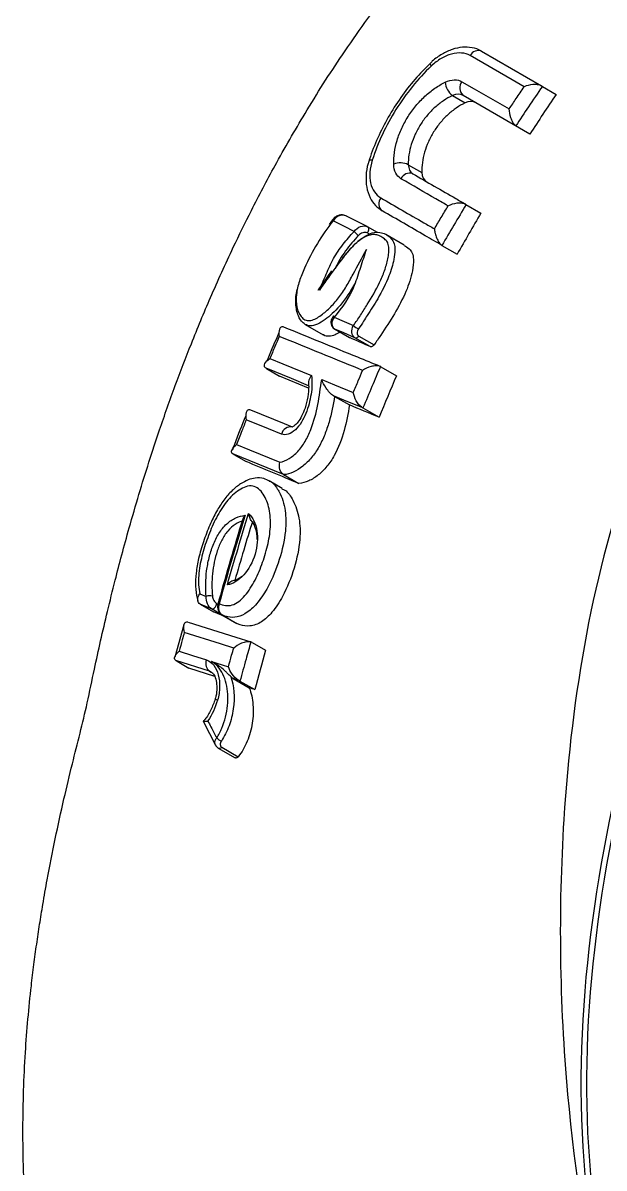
# Paper-space layout '_Frontal' of a CAD drawing. Header units: millimetres. Extents: x -61 to 65, y -61 to 57.
# Drawn here: x -61.03 to -40.19, y -5.09 to 35.96 of the extents above; entities that cross this region are included whole.
import ezdxf

# ---------------------------------------------------------------- set-up
doc = ezdxf.new("R2010")
doc.units = ezdxf.units.MM

psp = doc.layouts.new('_Frontal')

# ---------------------------------------------------------------- linework, layer by layer
at = {"color": 7, "linetype": 'Continuous', "lineweight": 25}
for p, q in [((-44.584, 34.939), (-42.434, 33.698)), ((-42.408, 33.683), (-41.912, 33.396)), ((-45.633, 33.351), (-45.178, 33.089)), ((-42.853, 31.975), (-45.251, 33.36)), ((-43.358, 32.269), (-43.34, 32.257)), ((-47.213, 30.874), (-46.727, 30.593)), ((-45.147, 29.452), (-44.608, 29.141)), ((-49.928, 28.898), (-50.055, 28.727)), ((-49.932, 28.901), (-49.931, 28.903)), ((-48.689, 28.658), (-49.458, 29.043)), ((-48.678, 28.652), (-48.675, 28.65)), ((-48.313, 28.441), (-48.675, 28.65)), ((-47.361, 27.992), (-48.014, 28.369)), ((-46.006, 27.983), (-45.462, 27.669)), ((-49.964, 27.073), (-50.052, 26.947)), ((-50.907, 25.151), (-50.262, 24.779)), ((-49.858, 24.989), (-49.327, 24.683)), ((-49.851, 24.985), (-49.858, 24.989)), ((-49.851, 24.985), (-49.32, 24.679)), ((-49.32, 24.679), (-49.327, 24.684)), ((-48.579, 24.356), (-49.13, 24.674)), ((-48.991, 24.733), (-48.443, 24.417)), ((-52.295, 23.566), (-51.832, 23.299)), ((-48.196, 23.633), (-47.639, 23.312)), ((-50.79, 22.869), (-51.832, 23.299)), ((-49.858, 22.572), (-49.327, 22.265)), ((-48.838, 22.158), (-48.261, 21.824)), ((-53.471, 20.491), (-53.026, 20.234)), ((-51.682, 19.767), (-51.136, 19.452)), ((-51.736, 19.276), (-52.198, 19.543)), ((-53.419, 15.968), (-53.174, 16.124)), ((-54.687, 15.495), (-54.459, 15.401)), ((-54.679, 15.125), (-54.195, 14.846)), ((-53.927, 14.76), (-54.27, 14.959)), ((-53.766, 14.668), (-54.195, 14.846)), ((-55.257, 14.385), (-55.58, 13.226)), ((-53.894, 14.74), (-53.365, 14.434)), ((-53.89, 14.737), (-53.894, 14.74)), ((-53.89, 14.737), (-53.365, 14.434)), ((-52.81, 13.75), (-52.329, 13.473)), ((-54.342, 12.727), (-55.546, 13.106)), ((-55.502, 13.079), (-55.082, 12.836)), ((-54.153, 12.532), (-55.082, 12.836)), ((-54.287, 12.691), (-54.342, 12.728)), ((-54.342, 12.727), (-54.278, 12.691)), ((-53.492, 12.461), (-52.913, 12.127)), ((-53.248, 12.369), (-52.716, 12.062)), ((-54.561, 10.908), (-54.122, 10.071)), ((-54.026, 9.968), (-53.425, 9.621)), ((-53.902, 10), (-53.308, 9.657))]:
    psp.add_line(p, q, dxfattribs=at)
at = {"color": 8, "linetype": 'Continuous', "lineweight": 25}
for p, q in [((-48.607, 28.38), (-48.693, 28.429)), ((-54.089, 15.149), (-54.037, 15.119))]:
    psp.add_line(p, q, dxfattribs=at)
at = {"color": 8, "linetype": 'Continuous', "lineweight": 25, "flags": 128}
for points in [[(-46.389, 34.41), (-46.411, 34.45), (-46.424, 34.481), (-46.427, 34.504), (-46.423, 34.516)], [(-48.505, 31.04), (-48.553, 31.04), (-48.59, 31.034), (-48.614, 31.022), (-48.624, 31.01)], [(-48.675, 28.65), (-48.659, 28.637), (-48.644, 28.615), (-48.637, 28.588), (-48.635, 28.557), (-48.641, 28.523), (-48.653, 28.489), (-48.67, 28.458), (-48.693, 28.429)], [(-50.787, 22.955), (-51.404, 23.207), (-52.315, 23.578)]]:
    psp.add_lwpolyline(points, dxfattribs=at)
at = {"color": 7, "linetype": 'Continuous', "lineweight": 25, "flags": 128}
for points in [[(-43.059, 33.669), (-43.493, 33.919), (-44.994, 34.784)], [(-45.289, 33.85), (-44.855, 33.6), (-43.594, 32.873)], [(-49.155, 28.484), (-49.506, 28.66), (-49.912, 28.863)], [(-49.875, 25.413), (-49.884, 25.43), (-49.89, 25.444), (-49.891, 25.456), (-49.888, 25.462)], [(-49.875, 25.413), (-49.518, 25.259), (-49.177, 25.112)], [(-49.13, 24.674), (-49.527, 24.845), (-49.851, 24.985)], [(-52.176, 23.928), (-51.713, 23.739), (-50.682, 23.319)], [(-50.318, 23.171), (-49.855, 22.983), (-49.185, 22.71)], [(-48.865, 22.173), (-49.376, 22.381), (-49.892, 22.591), (-49.894, 22.592)], [(-51.36, 21.469), (-51.649, 21.586), (-52.854, 22.077)], [(-51.764, 21.219), (-52.227, 21.408), (-53.025, 21.733)], [(-53.367, 20.843), (-52.904, 20.655), (-51.821, 20.213)], [(-51.684, 19.768), (-52.591, 20.138), (-53.5, 20.508)], [(-54.27, 14.959), (-54.364, 14.997), (-54.679, 15.125)], [(-54.27, 14.959), (-54.242, 14.953), (-54.21, 14.959), (-54.178, 14.976), (-54.147, 15.001), (-54.122, 15.034), (-54.102, 15.072), (-54.091, 15.111), (-54.089, 15.149)], [(-52.851, 13.768), (-53.38, 13.934), (-55.099, 14.474)], [(-53.474, 13.554), (-53.951, 13.703), (-55.243, 14.109)], [(-55.43, 13.438), (-54.953, 13.288), (-54.453, 13.131)], [(-54.269, 13.073), (-53.882, 12.952), (-53.661, 12.882)], [(-53.31, 12.404), (-53.395, 12.43), (-53.492, 12.461)]]:
    psp.add_lwpolyline(points, dxfattribs=at)
at = {"color": 7, "linetype": 'Continuous', "lineweight": 25}
for centre, radius, start, end in [((-44.703, 34.635), 0.327, 68.662, 152.7985), ((-45.219, 33.88), 0.671, 184.2762, 231.9213), ((-45.026, 33.624), 0.347, 139.2682, 229.6349), ((-47.492, 30.32), 0.62, 63.2866, 113.3302), ((-47.17, 30.237), 0.336, 69.2821, 156.1175), ((-47.932, 29.481), 0.339, 142.6295, 230.4499), ((-48.747, 28.77), 0.498, 215.0179, 239.5875), ((-48.684, 25.631), 0.716, 226.5326, 243.4936), ((-49.101, 24.797), 0.127, 256.4439, 329.7066), ((-54.324, 15.093), 0.336, 74.7391, 113.5809), ((-53.811, 10.563), 0.358, 220.469, 253.2956)]:
    psp.add_arc(centre, radius, start, end, dxfattribs=at)
at = {"color": 8, "linetype": 'Continuous', "lineweight": 25}
for centre, radius, start, end in [((-49.881, 28.904), 0.0507, 182.5369, 233.0079), ((-51.436, 21.14), 0.337, 76.9834, 166.4698), ((-53.911, 15.469), 0.334, 248.7459, 255.3045), ((-53.986, 10.068), 0.108, 248.1446, 320.8672)]:
    psp.add_arc(centre, radius, start, end, dxfattribs=at)
at = {"color": 7, "linetype": 'Continuous', "lineweight": 25}
for points, knots in [([(-47.938, 37.111), (-48.494, 36.35), (-49.54, 34.92), (-50.872, 32.813), (-51.948, 30.947), (-52.795, 29.341), (-53.567, 27.766), (-54.288, 26.175), (-54.976, 24.52), (-55.583, 22.937), (-56.22, 21.139), (-56.764, 19.435), (-57.199, 17.938), (-57.48, 16.912), (-57.74, 15.915), (-57.994, 14.887), (-58.241, 13.824), (-58.487, 12.726), (-58.712, 11.618), (-58.976, 10.503), (-59.273, 9.351), (-59.573, 8.093), (-59.878, 6.707), (-60.126, 5.445), (-60.306, 4.422), (-60.431, 3.652), (-60.538, 2.935), (-60.638, 2.201), (-60.794, 0.91), (-60.97, -1.048), (-61.06, -3.772), (-60.959, -6.822), (-60.64, -9.765), (-60.151, -12.529), (-59.549, -15.057), (-58.75, -17.686), (-57.776, -20.279), (-56.703, -22.671), (-55.641, -24.722), (-54.663, -26.415), (-53.814, -27.766), (-53.09, -28.85), (-52.338, -29.923), (-51.391, -31.204), (-50.18, -32.734), (-48.789, -34.367), (-47.333, -35.961), (-45.856, -37.476), (-44.399, -38.884), (-43.007, -40.158), (-41.646, -41.346), (-40.268, -42.497), (-38.789, -43.677), (-37.278, -44.828), (-35.827, -45.883), (-34.416, -46.87), (-32.302, -48.291), (-29.468, -50.061), (-26.093, -51.966), (-22.756, -53.675), (-19.456, -55.203), (-16.196, -56.548), (-13.448, -57.561), (-11.046, -58.359), (-8.724, -59.053), (-6.083, -59.738), (-3.119, -60.37), (0.095, -60.881), (3.337, -61.205), (6.37, -61.339), (9.035, -61.308), (11.32, -61.159), (13.15, -60.947), (14.666, -60.708), (16.074, -60.434), (17.641, -60.06), (19.385, -59.55), (21.252, -58.881), (23.15, -58.055), (24.93, -57.124), (26.502, -56.171), (27.902, -55.22), (29.246, -54.212), (30.618, -53.078), (32.07, -51.754), (33.514, -50.29), (34.857, -48.771), (35.991, -47.362), (36.957, -46.067), (37.844, -44.798), (38.921, -43.161), (40.231, -41.006), (41.771, -38.247), (43.308, -35.3), (44.862, -32.213), (46.384, -29.079), (47.901, -25.839), (49.368, -22.58), (51.322, -18.06), (52.867, -14.235), (54.036, -11.162), (54.396, -10.201), (54.713, -9.345), (55.029, -8.481), (55.463, -7.276), (55.956, -5.879), (56.49, -4.331), (56.96, -2.938), (57.449, -1.466), (57.925, 0.141), (58.506, 1.719), (59.102, 3.333), (59.648, 4.871), (60.203, 6.462), (60.737, 8.034), (61.268, 9.648), (61.852, 11.481), (62.49, 13.581), (63.183, 16.001), (63.838, 18.595), (64.363, 21.25), (64.662, 23.705), (64.741, 25.852), (64.653, 27.679), (64.438, 29.237), (64.133, 30.618), (63.735, 31.928), (63.177, 33.321), (62.369, 34.725), (61.373, 36.002), (60.322, 37.05), (59.33, 37.874), (58.197, 38.689), (56.763, 39.566), (54.992, 40.471), (53.111, 41.295), (51.19, 42.045), (49.348, 42.71), (47.553, 43.328), (45.816, 43.899), (44.124, 44.431), (42.628, 44.885), (41.503, 45.217), (40.562, 45.49), (39.617, 45.76), (38.554, 46.059), (37.516, 46.346), (36.573, 46.605), (35.678, 46.846), (34.866, 47.042), (34.063, 47.278), (33.181, 47.565), (32.027, 47.915), (30.599, 48.348), (28.761, 48.898), (26.838, 49.468), (25.091, 49.979), (23.734, 50.373), (22.524, 50.724), (21.29, 51.08), (19.921, 51.474), (18.304, 51.938), (16.323, 52.501), (13.97, 53.156), (11.242, 53.885), (8.399, 54.595), (5.496, 55.251), (2.697, 55.807), (-0.031, 56.255), (-2.509, 56.57), (-4.63, 56.76), (-6.415, 56.86), (-7.891, 56.899), (-9.252, 56.898), (-10.666, 56.859), (-12.291, 56.762), (-14.118, 56.581), (-15.977, 56.314), (-17.691, 55.991), (-19.225, 55.644), (-20.699, 55.261), (-22.172, 54.83), (-23.621, 54.358), (-25.102, 53.83), (-26.702, 53.207), (-28.397, 52.481), (-30.008, 51.726), (-31.372, 51.034), (-32.517, 50.416), (-33.569, 49.818), (-34.707, 49.136), (-36.102, 48.245), (-37.787, 47.083), (-39.714, 45.618), (-41.75, 43.894), (-43.83, 41.908), (-45.939, 39.65), (-47.256, 37.976), (-47.938, 37.111)], [0, 0, 0, 0, 0.00736, 0.01385, 0.019467, 0.024199, 0.028034, 0.03318, 0.037851, 0.042046, 0.046438, 0.052761, 0.056024, 0.058629, 0.061079, 0.064074, 0.066905, 0.069612, 0.072869, 0.075838, 0.07878, 0.08216, 0.08597, 0.08987, 0.092214, 0.094091, 0.095967, 0.097875, 0.09988, 0.106137, 0.113227, 0.121169, 0.129976, 0.136338, 0.143099, 0.150271, 0.157801, 0.164734, 0.170752, 0.175846, 0.180006, 0.183221, 0.186039, 0.190244, 0.195668, 0.20129, 0.207012, 0.212542, 0.217825, 0.222845, 0.227294, 0.231947, 0.236875, 0.242079, 0.246794, 0.250899, 0.255534, 0.266702, 0.277004, 0.285819, 0.296, 0.305419, 0.313378, 0.318886, 0.325204, 0.332316, 0.340209, 0.348881, 0.35774, 0.365657, 0.372598, 0.378561, 0.383552, 0.386987, 0.390559, 0.39476, 0.399573, 0.404755, 0.410252, 0.415735, 0.420447, 0.424608, 0.428957, 0.433578, 0.438511, 0.444309, 0.449645, 0.45435, 0.45844, 0.462272, 0.466451, 0.473755, 0.48198, 0.491144, 0.499733, 0.50899, 0.51838, 0.527693, 0.536921, 0.556873, 0.559925, 0.56262, 0.56489, 0.567063, 0.569812, 0.574901, 0.578639, 0.582611, 0.586392, 0.590793, 0.595786, 0.59966, 0.604297, 0.608523, 0.61284, 0.617266, 0.621807, 0.627875, 0.634431, 0.641477, 0.648787, 0.655572, 0.660784, 0.665565, 0.669848, 0.673058, 0.676611, 0.680542, 0.684758, 0.689227, 0.69316, 0.696336, 0.699298, 0.704062, 0.709459, 0.714827, 0.720109, 0.725575, 0.730139, 0.734944, 0.739867, 0.744004, 0.747163, 0.749035, 0.751666, 0.754843, 0.757666, 0.760085, 0.762471, 0.764949, 0.766719, 0.769141, 0.772274, 0.776138, 0.780809, 0.787272, 0.791813, 0.795033, 0.798317, 0.801663, 0.805073, 0.809452, 0.814805, 0.821174, 0.828542, 0.836876, 0.844075, 0.851805, 0.859176, 0.865673, 0.871328, 0.875822, 0.879641, 0.882871, 0.886457, 0.890695, 0.895594, 0.900805, 0.905364, 0.909229, 0.913089, 0.917273, 0.92122, 0.925004, 0.929567, 0.93464, 0.939414, 0.943472, 0.946594, 0.949584, 0.952929, 0.95696, 0.962521, 0.968921, 0.975875, 0.983359, 0.991392, 1, 1, 1, 1]), ([(47.212, 23.715), (47.367, 23.25), (47.546, 22.55), (47.686, 21.613), (48.044, 17.383), (41.895, 3.016), (35.41, -12.526), (29.541, -28.437), (26.567, -37.119), (16.372, -46.067), (6.306, -45.471), (-3.362, -43.337), (-18.364, -37.971), (-36.949, -25.621), (-41.72, -4.956), (-41.905, 8.727), (-39.644, 21.816), (-30.835, 35.173), (-15.043, 42.274), (0.206, 39.636), (15.934, 32.973), (32.283, 30.712), (44.021, 28.386), (46.342, 25.453), (46.797, 24.745), (47.067, 24.147), (47.212, 23.715)], [0, 0, 0, 0, 0.005429, 0.008144, 0.010858, 0.054291, 0.170322, 0.187445, 0.23293, 0.266985, 0.323937, 0.335231, 0.375961, 0.505535, 0.564962, 0.599176, 0.646305, 0.7055, 0.77449, 0.815628, 0.87354, 0.949548, 0.98991, 0.992432, 0.994955, 1, 1, 1, 1]), ([(-44.593, 34.941), (-44.599, 34.945), (-44.693, 35.019), (-44.929, 35.076), (-45.274, 35.099), (-45.642, 35.02), (-46.008, 34.846), (-46.272, 34.667), (-46.397, 34.535), (-46.419, 34.512)], [0, 0, 0, 0, 0.012102, 0.194452, 0.375422, 0.564018, 0.758354, 0.957351, 1, 1, 1, 1]), ([(-44.994, 34.784), (-45.177, 34.89), (-45.413, 34.909), (-45.786, 34.809), (-45.912, 34.755), (-46.159, 34.608), (-46.277, 34.517), (-46.389, 34.41)], [0, 0, 0, 0, 0.5, 0.5, 0.75, 0.75, 1, 1, 1, 1]), ([(-46.421, 34.516), (-46.609, 34.326), (-46.99, 33.941), (-47.496, 33.286), (-47.946, 32.582), (-48.314, 31.841), (-48.537, 31.311), (-48.615, 31.031), (-48.621, 31.008)], [0, 0, 0, 0, 0.192219, 0.389758, 0.58777, 0.784605, 0.98261, 1, 1, 1, 1]), ([(-46.389, 34.41), (-46.872, 33.947), (-47.295, 33.426), (-48.021, 32.271), (-48.303, 31.668), (-48.505, 31.04)], [0, 0, 0, 0, 0.5, 0.5, 1, 1, 1, 1]), ([(-47.737, 30.889), (-47.744, 31.163), (-47.701, 31.456), (-47.57, 31.892), (-47.514, 32.039), (-47.383, 32.325), (-47.308, 32.464), (-47.139, 32.733), (-47.044, 32.865), (-46.842, 33.108), (-46.734, 33.222), (-46.505, 33.432), (-46.385, 33.528), (-46.141, 33.696), (-46.016, 33.769), (-45.888, 33.83)], [0, 0, 0, 0, 0.25, 0.25, 0.375, 0.375, 0.5, 0.5, 0.625, 0.625, 0.75, 0.75, 0.875, 0.875, 1, 1, 1, 1]), ([(-45.888, 33.83), (-45.778, 33.882), (-45.668, 33.911), (-45.463, 33.918), (-45.369, 33.896), (-45.289, 33.85)], [0, 0, 0, 0, 0.5, 0.5, 1, 1, 1, 1]), ([(-43.594, 32.873), (-43.512, 32.997), (-43.43, 33.12), (-43.347, 33.243), (-43.251, 33.385), (-43.155, 33.527), (-43.059, 33.669)], [0, 0, 0, 0, 0.0004459593, 0.0004459593, 0.0004459593, 0.0009607484, 0.0009607484, 0.0009607484, 0.0009607484]), ([(-42.408, 33.683), (-42.575, 33.439), (-42.741, 33.195), (-42.906, 32.949), (-43.058, 32.723), (-43.209, 32.496), (-43.358, 32.269)], [0, 0, 0, 0, 0.00088878, 0.00088878, 0.00088878, 0.001707212, 0.001707212, 0.001707212, 0.001707212]), ([(-42.434, 33.698), (-42.474, 33.721), (-42.526, 33.736), (-42.635, 33.75), (-42.693, 33.751), (-42.861, 33.736), (-42.968, 33.708), (-43.059, 33.669)], [0, 0, 0, 0, 0.25, 0.25, 0.5, 0.5, 1, 1, 1, 1]), ([(-45.633, 33.351), (-45.742, 33.3), (-45.848, 33.24), (-46.057, 33.099), (-46.16, 33.019), (-46.355, 32.842), (-46.447, 32.746), (-46.62, 32.541), (-46.701, 32.431), (-46.846, 32.203), (-46.911, 32.086), (-47.023, 31.845), (-47.07, 31.721), (-47.182, 31.353), (-47.218, 31.105), (-47.213, 30.874)], [0, 0, 0, 0, 0.125, 0.125, 0.25, 0.25, 0.375, 0.375, 0.5, 0.5, 0.625, 0.625, 0.75, 0.75, 1, 1, 1, 1]), ([(-45.178, 33.089), (-45.287, 33.038), (-45.393, 32.976), (-45.599, 32.835), (-45.701, 32.754), (-45.895, 32.576), (-45.985, 32.48), (-46.156, 32.273), (-46.236, 32.162), (-46.378, 31.933), (-46.441, 31.815), (-46.55, 31.572), (-46.596, 31.446), (-46.703, 31.076), (-46.736, 30.826), (-46.727, 30.593)], [0, 0, 0, 0, 0.125, 0.125, 0.25, 0.25, 0.375, 0.375, 0.5, 0.5, 0.625, 0.625, 0.75, 0.75, 1, 1, 1, 1]), ([(-43.358, 32.269), (-43.395, 32.295), (-43.43, 32.339), (-43.491, 32.439), (-43.515, 32.495), (-43.574, 32.663), (-43.592, 32.775), (-43.594, 32.873)], [0, 0, 0, 0, 0.25, 0.25, 0.5, 0.5, 1, 1, 1, 1]), ([(-48.617, 31.007), (-48.629, 30.976), (-48.697, 30.804), (-48.737, 30.479), (-48.723, 30.061), (-48.604, 29.699), (-48.412, 29.404), (-48.233, 29.283), (-48.145, 29.224)], [0, 0, 0, 0, 0.044919, 0.246698, 0.448986, 0.653187, 0.829182, 1, 1, 1, 1]), ([(-48.505, 31.04), (-48.599, 30.751), (-48.619, 30.462), (-48.537, 30.1), (-48.492, 29.993), (-48.368, 29.811), (-48.292, 29.739), (-48.201, 29.687)], [0, 0, 0, 0, 0.5, 0.5, 0.75, 0.75, 1, 1, 1, 1]), ([(-47.477, 30.373), (-47.557, 30.419), (-47.621, 30.489), (-47.71, 30.666), (-47.734, 30.772), (-47.737, 30.889)], [0, 0, 0, 0, 0.5, 0.5, 1, 1, 1, 1]), ([(-45.788, 29.399), (-45.933, 29.482), (-46.077, 29.565), (-46.221, 29.648), (-46.64, 29.89), (-47.058, 30.131), (-47.477, 30.373)], [0, 0, 0, 0, 0.00075, 0.00075, 0.00075, 0.002928262, 0.002928262, 0.002928262, 0.002928262]), ([(-47.051, 30.551), (-46.538, 30.255), (-46.024, 29.958), (-45.51, 29.662), (-45.389, 29.592), (-45.268, 29.522), (-45.147, 29.452)], [0, 0, 0, 0, 0.002672109, 0.002672109, 0.002672109, 0.0033034, 0.0033034, 0.0033034, 0.0033034]), ([(-48.201, 29.687), (-47.688, 29.39), (-47.174, 29.094), (-46.661, 28.797), (-46.532, 28.723), (-46.404, 28.649), (-46.276, 28.575)], [0, 0, 0, 0, 0.002671984, 0.002671984, 0.002671984, 0.003339843, 0.003339843, 0.003339843, 0.003339843]), ([(-46.006, 27.983), (-46.206, 28.099), (-46.407, 28.215), (-46.607, 28.33), (-47.121, 28.627), (-47.634, 28.923), (-48.148, 29.22)], [0, 0, 0, 0, 0.001042897, 0.001042897, 0.001042897, 0.003715006, 0.003715006, 0.003715006, 0.003715006]), ([(-46.276, 28.575), (-46.196, 28.711), (-46.116, 28.847), (-46.036, 28.983), (-45.954, 29.122), (-45.871, 29.26), (-45.788, 29.399)], [0, 0, 0, 0, 0.0004729517, 0.0004729517, 0.0004729517, 0.0009567223, 0.0009567223, 0.0009567223, 0.0009567223]), ([(-45.14, 29.447), (-45.287, 29.203), (-45.434, 28.958), (-45.579, 28.713), (-45.722, 28.47), (-45.865, 28.227), (-46.006, 27.983)], [0, 0, 0, 0, 0.000856119, 0.000856119, 0.000856119, 0.001701371, 0.001701371, 0.001701371, 0.001701371]), ([(-45.147, 29.452), (-45.186, 29.474), (-45.24, 29.488), (-45.354, 29.5), (-45.414, 29.498), (-45.59, 29.476), (-45.698, 29.442), (-45.788, 29.399)], [0, 0, 0, 0, 0.25, 0.25, 0.5, 0.5, 1, 1, 1, 1]), ([(-49.912, 28.863), (-50.117, 28.604), (-50.304, 28.331), (-50.645, 27.763), (-50.801, 27.468), (-51.007, 27.009), (-51.069, 26.855), (-51.169, 26.541), (-51.206, 26.379), (-51.238, 26.067), (-51.235, 25.913), (-51.179, 25.642), (-51.126, 25.52), (-51.013, 25.384), (-50.968, 25.346), (-50.868, 25.294), (-50.812, 25.281), (-50.692, 25.292), (-50.628, 25.314), (-50.505, 25.372), (-50.443, 25.409), (-50.261, 25.532), (-50.145, 25.629), (-49.921, 25.849), (-49.814, 25.972), (-49.616, 26.23), (-49.523, 26.367), (-49.349, 26.654), (-49.271, 26.802), (-49.035, 27.248), (-48.876, 27.544), (-48.715, 27.839)], [0, 0, 0, 0, 0.125, 0.125, 0.25, 0.25, 0.3125, 0.3125, 0.375, 0.375, 0.4375, 0.4375, 0.5, 0.5, 0.53125, 0.53125, 0.5625, 0.5625, 0.59375, 0.59375, 0.625, 0.625, 0.6875, 0.6875, 0.75, 0.75, 0.8125, 0.8125, 0.875, 0.875, 1, 1, 1, 1]), ([(-49.506, 29.059), (-49.511, 29.062), (-49.549, 29.079), (-49.636, 29.077), (-49.755, 29.046), (-49.863, 28.984), (-49.909, 28.922), (-49.926, 28.899)], [0, 0, 0, 0, 0.041155, 0.271436, 0.531444, 0.820221, 1, 1, 1, 1]), ([(-49.447, 29.038), (-49.512, 29.075), (-49.601, 29.077), (-49.773, 29.012), (-49.856, 28.946), (-49.912, 28.863)], [0, 0, 0, 0, 0.5, 0.5, 1, 1, 1, 1]), ([(-50.402, 26.379), (-50.321, 26.569), (-50.239, 26.759), (-50.115, 27.044), (-50.074, 27.138), (-49.991, 27.328), (-49.945, 27.42), (-49.793, 27.69), (-49.675, 27.861), (-49.424, 28.183), (-49.291, 28.335), (-49.155, 28.484)], [0, 0, 0, 0, 0.25, 0.25, 0.375, 0.375, 0.5, 0.5, 0.75, 0.75, 1, 1, 1, 1]), ([(-49.177, 25.112), (-49.093, 25.234), (-49.008, 25.359), (-48.843, 25.609), (-48.762, 25.734), (-48.526, 26.117), (-48.376, 26.378), (-48.18, 26.788), (-48.119, 26.93), (-48.016, 27.217), (-47.975, 27.361), (-47.932, 27.577), (-47.92, 27.649), (-47.907, 27.789), (-47.906, 27.859), (-47.92, 27.988), (-47.935, 28.049), (-47.991, 28.144), (-48.029, 28.181), (-48.15, 28.278), (-48.237, 28.332), (-48.39, 28.371), (-48.444, 28.376), (-48.556, 28.364), (-48.615, 28.349), (-48.791, 28.283), (-48.908, 28.209), (-49.127, 28.031), (-49.232, 27.926), (-49.527, 27.596), (-49.703, 27.352), (-50.054, 26.866), (-50.229, 26.623), (-50.402, 26.379)], [0, 0, 0, 0, 0.0625, 0.0625, 0.125, 0.125, 0.25, 0.25, 0.3125, 0.3125, 0.375, 0.375, 0.40625, 0.40625, 0.4375, 0.4375, 0.46875, 0.46875, 0.5, 0.5, 0.5625, 0.5625, 0.59375, 0.59375, 0.625, 0.625, 0.6875, 0.6875, 0.75, 0.75, 0.875, 0.875, 1, 1, 1, 1]), ([(-48.999, 28.34), (-49.161, 28.163), (-49.319, 27.981), (-49.608, 27.588), (-49.738, 27.375), (-49.837, 27.149)], [0, 0, 0, 0, 0.5, 0.5, 1, 1, 1, 1]), ([(-49.655, 27.393), (-49.6, 27.469), (-49.428, 27.703), (-49.123, 28.049), (-48.759, 28.336), (-48.431, 28.466), (-48.109, 28.449), (-47.86, 28.298), (-47.709, 28.06), (-47.686, 27.794), (-47.735, 27.403), (-47.921, 26.799), (-48.267, 26.12), (-48.56, 25.668), (-48.688, 25.47)], [0, 0, 0, 0, 0.048107, 0.148337, 0.238287, 0.299343, 0.362155, 0.464988, 0.512891, 0.558265, 0.620574, 0.726221, 0.880203, 1, 1, 1, 1]), ([(-49.155, 28.484), (-49.095, 28.564), (-49.01, 28.629), (-48.834, 28.692), (-48.744, 28.689), (-48.678, 28.652)], [0, 0, 0, 0, 0.5, 0.5, 1, 1, 1, 1]), ([(-48.693, 28.429), (-48.733, 28.452), (-48.791, 28.454), (-48.904, 28.42), (-48.959, 28.385), (-48.999, 28.34)], [0, 0, 0, 0, 0.5, 0.5, 1, 1, 1, 1]), ([(-46.276, 28.575), (-46.274, 28.554), (-46.271, 28.516), (-46.262, 28.463), (-46.245, 28.376), (-46.214, 28.276), (-46.164, 28.167), (-46.117, 28.09), (-46.064, 28.024), (-46.025, 27.997), (-46.006, 27.983)], [0, 0, 0, 0, 0.102703, 0.186212, 0.250529, 0.499413, 0.632452, 0.749888, 0.879112, 1, 1, 1, 1]), ([(-47.367, 27.983), (-47.303, 27.948), (-47.185, 27.884), (-47.061, 27.714), (-47.014, 27.438), (-47.066, 26.968), (-47.291, 26.289), (-47.703, 25.519), (-48.111, 24.896), (-48.362, 24.533), (-48.443, 24.417)], [0, 0, 0, 0, 0.073072, 0.135263, 0.19769, 0.300866, 0.481624, 0.690426, 0.900297, 1, 1, 1, 1]), ([(-48.715, 27.839), (-48.788, 27.625), (-48.859, 27.41), (-48.966, 27.087), (-49.001, 26.979), (-49.072, 26.764), (-49.106, 26.655), (-49.323, 26.124), (-49.589, 25.751), (-49.875, 25.413)], [0, 0, 0, 0, 0.25, 0.25, 0.375, 0.375, 0.5, 0.5, 1, 1, 1, 1]), ([(-50.052, 26.947), (-50.178, 26.768), (-50.315, 26.573), (-50.45, 26.379), (-50.461, 26.364)], [0, 0, 0, 0, 0.922819, 1, 1, 1, 1]), ([(-50.402, 26.379), (-50.322, 26.52), (-50.211, 26.714), (-50.08, 26.894), (-50.045, 26.943)], [0, 0, 0, 0, 0.731117, 1, 1, 1, 1]), ([(-49.115, 26.647), (-49.158, 26.568), (-49.357, 26.21), (-49.752, 25.682), (-50.239, 25.272), (-50.593, 25.097), (-50.826, 25.095), (-51.018, 25.216), (-51.191, 25.469), (-51.259, 25.888), (-51.251, 26.239), (-51.19, 26.411), (-51.189, 26.415)], [0, 0, 0, 0, 0.060965, 0.276213, 0.443522, 0.526834, 0.595196, 0.660077, 0.751976, 0.87616, 0.997141, 1, 1, 1, 1]), ([(-49.887, 25.462), (-49.916, 25.421), (-49.971, 25.345), (-49.994, 25.222), (-49.975, 25.114), (-49.918, 25.027), (-49.85, 24.98), (-49.804, 24.965), (-49.792, 24.961)], [0, 0, 0, 0, 0.235091, 0.433603, 0.605226, 0.768325, 0.934608, 1, 1, 1, 1]), ([(-51.671, 25.05), (-51.712, 25.068), (-51.747, 25.067), (-51.803, 25.039), (-51.822, 25.012), (-51.86, 24.913), (-51.86, 24.821), (-51.841, 24.723)], [0, 0, 0, 0, 0.25, 0.25, 0.5, 0.5, 1, 1, 1, 1]), ([(-48.222, 23.646), (-48.489, 23.754), (-49.639, 24.223), (-50.79, 24.692), (-51.674, 25.052)], [0, 0, 0, 0, 0.232053, 1, 1, 1, 1]), ([(-49.875, 25.413), (-49.928, 25.334), (-49.957, 25.245), (-49.95, 25.089), (-49.914, 25.022), (-49.851, 24.985)], [0, 0, 0, 0, 0.5, 0.5, 1, 1, 1, 1]), ([(-49.13, 24.674), (-49.192, 24.71), (-49.232, 24.776), (-49.248, 24.938), (-49.225, 25.03), (-49.177, 25.112)], [0, 0, 0, 0, 0.5, 0.5, 1, 1, 1, 1]), ([(-51.853, 24.844), (-51.989, 24.539), (-52.141, 24.2), (-52.278, 23.855), (-52.292, 23.822)], [0, 0, 0, 0, 0.902533, 1, 1, 1, 1]), ([(-51.841, 24.723), (-51.893, 24.601), (-51.945, 24.478), (-51.997, 24.355), (-52.057, 24.213), (-52.116, 24.07), (-52.176, 23.928)], [0, 0, 0, 0, 0.0003995513, 0.0003995513, 0.0003995513, 0.0008630711, 0.0008630711, 0.0008630711, 0.0008630711]), ([(-48.85, 23.505), (-49.727, 23.862), (-50.603, 24.219), (-51.48, 24.576), (-51.601, 24.625), (-51.721, 24.674), (-51.841, 24.723)], [0, 0, 0, 0, 0.004265101, 0.004265101, 0.004265101, 0.004849306, 0.004849306, 0.004849306, 0.004849306]), ([(-49.663, 24.877), (-49.721, 24.839), (-49.851, 24.756), (-50.056, 24.713), (-50.204, 24.729), (-50.258, 24.779), (-50.261, 24.781)], [0, 0, 0, 0, 0.282344, 0.629315, 0.979176, 1, 1, 1, 1]), ([(-49.004, 24.991), (-49.036, 24.943), (-49.054, 24.89), (-49.051, 24.795), (-49.029, 24.755), (-48.991, 24.733)], [0, 0, 0, 0, 0.5, 0.5, 1, 1, 1, 1]), ([(-48.443, 24.417), (-48.453, 24.403), (-48.464, 24.391), (-48.476, 24.381), (-48.487, 24.371), (-48.5, 24.363), (-48.512, 24.358), (-48.525, 24.352), (-48.538, 24.35), (-48.55, 24.35), (-48.56, 24.35), (-48.57, 24.352), (-48.579, 24.356)], [0, 0, 0, 0, 0.000050422, 0.000050422, 0.000050422, 0.0001008502, 0.0001008502, 0.0001008502, 0.0001511904, 0.0001511904, 0.0001511904, 0.0001942923, 0.0001942923, 0.0001942923, 0.0001942923]), ([(-52.315, 23.578), (-52.349, 23.598), (-52.367, 23.626), (-52.376, 23.685), (-52.368, 23.717), (-52.32, 23.812), (-52.256, 23.874), (-52.176, 23.928)], [0, 0, 0, 0, 0.25, 0.25, 0.5, 0.5, 1, 1, 1, 1]), ([(-49.185, 22.71), (-49.126, 22.853), (-49.066, 22.995), (-49.006, 23.138), (-48.954, 23.26), (-48.902, 23.383), (-48.85, 23.505)], [0, 0, 0, 0, 0.0004639313, 0.0004639313, 0.0004639313, 0.0008633374, 0.0008633374, 0.0008633374, 0.0008633374]), ([(-48.213, 23.641), (-48.253, 23.66), (-48.308, 23.668), (-48.425, 23.666), (-48.486, 23.656), (-48.659, 23.611), (-48.765, 23.562), (-48.85, 23.505)], [0, 0, 0, 0, 0.25, 0.25, 0.5, 0.5, 1, 1, 1, 1]), ([(-48.213, 23.641), (-48.315, 23.405), (-48.416, 23.168), (-48.516, 22.931), (-48.624, 22.674), (-48.732, 22.416), (-48.838, 22.158)], [0.000000852, 0.000000852, 0.000000852, 0.000000852, 0.000773262, 0.000773262, 0.000773262, 0.00161133, 0.00161133, 0.00161133, 0.00161133]), ([(-51.821, 20.213), (-51.71, 20.229), (-51.597, 20.276), (-51.379, 20.41), (-51.274, 20.497), (-51.077, 20.707), (-50.989, 20.827), (-50.834, 21.094), (-50.767, 21.238), (-50.596, 21.674), (-50.517, 21.976), (-50.428, 22.426), (-50.405, 22.575), (-50.362, 22.873), (-50.34, 23.022), (-50.318, 23.171)], [0, 0, 0, 0, 0.125, 0.125, 0.25, 0.25, 0.375, 0.375, 0.5, 0.5, 0.75, 0.75, 0.875, 0.875, 1, 1, 1, 1]), ([(-50.682, 23.319), (-50.674, 23.211), (-50.665, 23.103), (-50.67, 22.881), (-50.682, 22.767), (-50.717, 22.536), (-50.741, 22.42), (-50.802, 22.19), (-50.839, 22.076), (-50.931, 21.85), (-50.984, 21.743), (-51.11, 21.543), (-51.183, 21.452), (-51.343, 21.303), (-51.43, 21.246), (-51.603, 21.188), (-51.688, 21.188), (-51.764, 21.219)], [0, 0, 0, 0, 0.125, 0.125, 0.25, 0.25, 0.375, 0.375, 0.5, 0.5, 0.625, 0.625, 0.75, 0.75, 0.875, 0.875, 1, 1, 1, 1]), ([(-50.793, 23.063), (-50.79, 23.017), (-50.777, 22.854), (-50.812, 22.549), (-50.897, 22.184), (-51.021, 21.872), (-51.152, 21.659), (-51.267, 21.539), (-51.345, 21.484), (-51.38, 21.472), (-51.377, 21.473), (-51.377, 21.473)], [0, 0, 0, 0, 0.077405, 0.274174, 0.481707, 0.638683, 0.765723, 0.857487, 0.921151, 0.976506, 1, 1, 1, 1]), ([(-50.682, 23.319), (-50.689, 23.31), (-50.707, 23.289), (-50.746, 23.232), (-50.785, 23.152), (-50.787, 23.091), (-50.788, 23.063)], [0, 0, 0, 0, 0.11025, 0.262312, 0.666782, 1, 1, 1, 1]), ([(-49.894, 22.592), (-49.943, 22.619), (-49.994, 22.665), (-50.083, 22.763), (-50.122, 22.815), (-50.228, 22.972), (-50.28, 23.074), (-50.318, 23.171)], [0, 0, 0, 0, 0.25, 0.25, 0.5, 0.5, 1, 1, 1, 1]), ([(-48.865, 22.173), (-48.905, 22.195), (-48.946, 22.232), (-49.018, 22.317), (-49.05, 22.366), (-49.131, 22.513), (-49.167, 22.616), (-49.185, 22.71)], [0, 0, 0, 0, 0.25, 0.25, 0.5, 0.5, 1, 1, 1, 1]), ([(-49.858, 22.572), (-49.903, 22.265), (-49.967, 21.954), (-50.101, 21.498), (-50.152, 21.347), (-50.271, 21.049), (-50.34, 20.903), (-50.498, 20.625), (-50.587, 20.496), (-50.781, 20.264), (-50.887, 20.159), (-51.215, 19.898), (-51.455, 19.784), (-51.682, 19.767)], [0, 0, 0, 0, 0.25, 0.25, 0.375, 0.375, 0.5, 0.5, 0.625, 0.625, 0.75, 0.75, 1, 1, 1, 1]), ([(-49.327, 22.265), (-49.369, 21.957), (-49.429, 21.65), (-49.601, 21.038), (-49.714, 20.731), (-49.946, 20.313), (-50.033, 20.181), (-50.225, 19.949), (-50.33, 19.844), (-50.551, 19.668), (-50.665, 19.596), (-50.901, 19.491), (-51.019, 19.459), (-51.136, 19.452)], [0, 0, 0, 0, 0.25, 0.25, 0.5, 0.5, 0.625, 0.625, 0.75, 0.75, 0.875, 0.875, 1, 1, 1, 1]), ([(-53.041, 21.877), (-53.18, 21.536), (-53.348, 21.123), (-53.5, 20.704), (-53.526, 20.632)], [0, 0, 0, 0, 0.82648, 1, 1, 1, 1]), ([(-52.86, 22.079), (-52.902, 22.095), (-52.938, 22.091), (-52.993, 22.059), (-53.012, 22.03), (-53.049, 21.926), (-53.046, 21.832), (-53.025, 21.733)], [0, 0, 0, 0, 0.25, 0.25, 0.5, 0.5, 1, 1, 1, 1]), ([(-53.025, 21.733), (-53.077, 21.6), (-53.128, 21.466), (-53.18, 21.333), (-53.243, 21.17), (-53.305, 21.007), (-53.367, 20.843)], [0, 0, 0, 0, 0.0004288727, 0.0004288727, 0.0004288727, 0.0009533956, 0.0009533956, 0.0009533956, 0.0009533956]), ([(-53.5, 20.508), (-53.532, 20.527), (-53.548, 20.553), (-53.556, 20.609), (-53.548, 20.639), (-53.503, 20.73), (-53.443, 20.79), (-53.367, 20.843)], [0, 0, 0, 0, 0.25, 0.25, 0.5, 0.5, 1, 1, 1, 1]), ([(-51.684, 19.768), (-51.745, 19.803), (-51.792, 19.868), (-51.841, 20.031), (-51.842, 20.126), (-51.821, 20.213)], [0, 0, 0, 0, 0.5, 0.5, 1, 1, 1, 1]), ([(-52.184, 19.528), (-52.253, 19.565), (-52.41, 19.65), (-52.691, 19.659), (-52.969, 19.582), (-53.248, 19.435), (-53.545, 19.197), (-53.836, 18.86), (-54.103, 18.44), (-54.347, 17.936), (-54.563, 17.371), (-54.733, 16.795), (-54.829, 16.254), (-54.85, 15.772), (-54.808, 15.434), (-54.763, 15.268), (-54.753, 15.233)], [0, 0, 0, 0, 0.044433, 0.102009, 0.151585, 0.209712, 0.280973, 0.359015, 0.441367, 0.532066, 0.636187, 0.738234, 0.825699, 0.905068, 0.97993, 1, 1, 1, 1]), ([(-53.996, 15.147), (-53.854, 15.077), (-53.695, 15.048), (-53.449, 15.122), (-53.369, 15.164), (-53.213, 15.28), (-53.14, 15.351), (-53.002, 15.511), (-52.937, 15.6), (-52.817, 15.787), (-52.761, 15.885), (-52.603, 16.191), (-52.513, 16.405), (-52.358, 16.844), (-52.291, 17.071), (-52.218, 17.41), (-52.198, 17.524), (-52.168, 17.752), (-52.159, 17.867), (-52.153, 18.09), (-52.157, 18.199), (-52.179, 18.412), (-52.197, 18.515), (-52.247, 18.709), (-52.278, 18.8), (-52.354, 18.97), (-52.399, 19.051), (-52.503, 19.19), (-52.561, 19.249), (-52.695, 19.336), (-52.769, 19.362), (-52.931, 19.365), (-53.014, 19.344), (-53.181, 19.276), (-53.263, 19.229), (-53.422, 19.115), (-53.5, 19.048), (-53.647, 18.898), (-53.716, 18.816), (-53.848, 18.64), (-53.911, 18.546), (-54.027, 18.351), (-54.081, 18.251), (-54.234, 17.943), (-54.324, 17.726), (-54.484, 17.288), (-54.556, 17.066), (-54.669, 16.614), (-54.711, 16.38), (-54.735, 16.04), (-54.737, 15.928), (-54.724, 15.706), (-54.71, 15.598), (-54.687, 15.495)], [0, 0, 0, 0, 0.0625, 0.0625, 0.09375, 0.09375, 0.125, 0.125, 0.15625, 0.15625, 0.1875, 0.1875, 0.25, 0.25, 0.3125, 0.3125, 0.34375, 0.34375, 0.375, 0.375, 0.40625, 0.40625, 0.4375, 0.4375, 0.46875, 0.46875, 0.5, 0.5, 0.53125, 0.53125, 0.5625, 0.5625, 0.59375, 0.59375, 0.625, 0.625, 0.65625, 0.65625, 0.6875, 0.6875, 0.71875, 0.71875, 0.75, 0.75, 0.8125, 0.8125, 0.875, 0.875, 0.9375, 0.9375, 0.96875, 0.96875, 1, 1, 1, 1]), ([(-51.744, 19.262), (-51.709, 19.247), (-51.542, 19.173), (-51.309, 18.819), (-51.1, 18.228), (-51.073, 17.372), (-51.284, 16.396), (-51.642, 15.497), (-52.06, 14.845), (-52.468, 14.462), (-52.875, 14.314), (-53.175, 14.352), (-53.324, 14.416), (-53.365, 14.434)], [0, 0, 0, 0, 0.0227405, 0.1104467, 0.2231329, 0.3353789, 0.484568, 0.6393726, 0.7407678, 0.8217442, 0.9033252, 0.9731254, 1, 1, 1, 1]), ([(-54.459, 15.401), (-54.488, 15.699), (-54.482, 16.004), (-54.423, 16.472), (-54.394, 16.63), (-54.319, 16.939), (-54.272, 17.091), (-54.154, 17.389), (-54.084, 17.529), (-53.92, 17.789), (-53.826, 17.905), (-53.623, 18.094), (-53.511, 18.168), (-53.288, 18.268), (-53.174, 18.29), (-53.06, 18.316)], [0, 0, 0, 0, 0.25, 0.25, 0.375, 0.375, 0.5, 0.5, 0.625, 0.625, 0.75, 0.75, 0.875, 0.875, 1, 1, 1, 1]), ([(-53.128, 18.109), (-53.227, 18.086), (-53.324, 18.046), (-53.514, 17.924), (-53.604, 17.843), (-53.767, 17.65), (-53.84, 17.536), (-53.966, 17.295), (-54.019, 17.164), (-54.107, 16.9), (-54.143, 16.765), (-54.199, 16.492), (-54.22, 16.354), (-54.261, 15.945), (-54.263, 15.678), (-54.236, 15.417)], [0, 0, 0, 0, 0.125, 0.125, 0.25, 0.25, 0.375, 0.375, 0.5, 0.5, 0.625, 0.625, 0.75, 0.75, 1, 1, 1, 1]), ([(-53.139, 18.19), (-53.141, 18.183), (-53.451, 17.217), (-53.74, 16.203), (-54.022, 15.196), (-54.032, 15.158)], [0, 0, 0, 0, 0.006964, 0.963144, 1, 1, 1, 1]), ([(-52.938, 18.371), (-52.861, 18.302), (-52.796, 18.213), (-52.696, 18.004), (-52.659, 17.883), (-52.62, 17.624), (-52.616, 17.483), (-52.639, 17.2), (-52.667, 17.054), (-52.794, 16.632), (-52.937, 16.369), (-53.2, 16.077), (-53.296, 15.994), (-53.495, 15.874), (-53.598, 15.834), (-53.701, 15.818)], [0, 0, 0, 0, 0.125, 0.125, 0.25, 0.25, 0.375, 0.375, 0.5, 0.5, 0.75, 0.75, 0.875, 0.875, 1, 1, 1, 1]), ([(-53.701, 15.818), (-53.575, 16.253), (-53.448, 16.688), (-53.318, 17.123), (-53.194, 17.54), (-53.067, 17.956), (-52.938, 18.371)], [0, 0, 0, 0, 0.001359736, 0.001359736, 0.001359736, 0.00266502, 0.00266502, 0.00266502, 0.00266502]), ([(-52.801, 18.093), (-52.906, 17.75), (-53.011, 17.406), (-53.113, 17.061), (-53.221, 16.7), (-53.328, 16.338), (-53.433, 15.976), (-53.433, 15.975), (-53.433, 15.975), (-53.433, 15.974)], [0, 0, 0, 0, 0.001077965, 0.001077965, 0.001077965, 0.002209447, 0.002209447, 0.002209447, 0.002211103, 0.002211103, 0.002211103, 0.002211103]), ([(-53.06, 18.316), (-53.065, 18.311), (-53.089, 18.282), (-53.121, 18.239), (-53.132, 18.202), (-53.136, 18.189)], [0, 0, 0, 0, 0.1224642, 0.6985087, 1, 1, 1, 1]), ([(-52.818, 18.104), (-52.837, 18.117), (-52.853, 18.138), (-52.879, 18.182), (-52.89, 18.206), (-52.918, 18.277), (-52.931, 18.326), (-52.938, 18.371)], [0, 0, 0, 0, 0.25, 0.25, 0.5, 0.5, 1, 1, 1, 1]), ([(-52.629, 17.444), (-52.629, 17.448), (-52.615, 17.588), (-52.675, 17.83), (-52.763, 18.027), (-52.818, 18.104), (-52.818, 18.104)], [0, 0, 0, 0, 0.015678, 0.532498, 0.997027, 1, 1, 1, 1]), ([(-53.433, 15.974), (-53.453, 15.981), (-53.481, 15.975), (-53.532, 15.954), (-53.557, 15.939), (-53.626, 15.892), (-53.667, 15.855), (-53.701, 15.818)], [0, 0, 0, 0, 0.25, 0.25, 0.5, 0.5, 1, 1, 1, 1]), ([(-54.678, 15.125), (-54.733, 15.157), (-54.762, 15.215), (-54.763, 15.35), (-54.735, 15.426), (-54.687, 15.495)], [0, 0, 0, 0, 0.5, 0.5, 1, 1, 1, 1]), ([(-54.27, 14.959), (-54.329, 14.993), (-54.381, 15.061), (-54.448, 15.222), (-54.463, 15.313), (-54.459, 15.401)], [0, 0, 0, 0, 0.5, 0.5, 1, 1, 1, 1]), ([(-54.236, 15.417), (-54.23, 15.365), (-54.214, 15.311), (-54.162, 15.213), (-54.125, 15.17), (-54.089, 15.149)], [0, 0, 0, 0, 0.5, 0.5, 1, 1, 1, 1]), ([(-54.032, 15.158), (-54.041, 15.11), (-54.059, 15.016), (-54.027, 14.886), (-53.97, 14.79), (-53.914, 14.757), (-53.892, 14.744)], [0, 0, 0, 0, 0.296888, 0.575085, 0.831844, 1, 1, 1, 1]), ([(-53.996, 15.147), (-54.022, 15.064), (-54.026, 14.978), (-53.987, 14.829), (-53.946, 14.77), (-53.89, 14.737)], [0, 0, 0, 0, 0.5, 0.5, 1, 1, 1, 1]), ([(-55.112, 14.478), (-55.155, 14.488), (-55.191, 14.48), (-55.242, 14.44), (-55.259, 14.409), (-55.285, 14.3), (-55.273, 14.206), (-55.243, 14.109)], [0, 0, 0, 0, 0.25, 0.25, 0.5, 0.5, 1, 1, 1, 1]), ([(-55.243, 14.109), (-55.267, 14.022), (-55.291, 13.935), (-55.316, 13.849), (-55.354, 13.712), (-55.392, 13.575), (-55.43, 13.438)], [0, 0, 0, 0, 0.0002708639, 0.0002708639, 0.0002708639, 0.0006972593, 0.0006972593, 0.0006972593, 0.0006972593]), ([(-53.661, 12.882), (-53.623, 13.02), (-53.585, 13.158), (-53.546, 13.295), (-53.522, 13.381), (-53.498, 13.467), (-53.474, 13.554)], [0, 0, 0, 0, 0.0004292577, 0.0004292577, 0.0004292577, 0.000697425, 0.000697425, 0.000697425, 0.000697425]), ([(-52.858, 13.77), (-52.902, 13.782), (-52.958, 13.782), (-53.074, 13.763), (-53.133, 13.745), (-53.299, 13.679), (-53.397, 13.618), (-53.474, 13.554)], [0, 0, 0, 0, 0.25, 0.25, 0.5, 0.5, 1, 1, 1, 1]), ([(-52.858, 13.77), (-52.917, 13.564), (-52.975, 13.358), (-53.032, 13.151), (-53.105, 12.891), (-53.177, 12.63), (-53.248, 12.369)], [0.000006885, 0.000006885, 0.000006885, 0.000006885, 0.000650314, 0.000650314, 0.000650314, 0.001461974, 0.001461974, 0.001461974, 0.001461974]), ([(-55.546, 13.106), (-55.601, 13.141), (-55.601, 13.201), (-55.55, 13.319), (-55.497, 13.381), (-55.43, 13.438)], [0, 0, 0, 0, 0.5, 0.5, 1, 1, 1, 1]), ([(-54.453, 13.131), (-54.477, 13.049), (-54.479, 12.963), (-54.439, 12.818), (-54.397, 12.759), (-54.342, 12.728)], [0, 0, 0, 0, 0.5, 0.5, 1, 1, 1, 1]), ([(-54.453, 13.131), (-54.353, 13.094), (-54.264, 13.027), (-54.117, 12.841), (-54.06, 12.722), (-53.988, 12.455), (-53.972, 12.305), (-53.981, 11.998), (-54.006, 11.84), (-54.051, 11.688)], [0, 0, 0, 0, 0.25, 0.25, 0.5, 0.5, 0.75, 0.75, 1, 1, 1, 1]), ([(-54.083, 10.33), (-54.013, 10.441), (-53.951, 10.56), (-53.844, 10.811), (-53.799, 10.945), (-53.696, 11.35), (-53.667, 11.633), (-53.691, 12.031), (-53.71, 12.161), (-53.769, 12.402), (-53.81, 12.515), (-53.911, 12.72), (-53.971, 12.81), (-54.108, 12.963), (-54.185, 13.026), (-54.269, 13.073)], [0, 0, 0, 0, 0.125, 0.125, 0.25, 0.25, 0.5, 0.5, 0.625, 0.625, 0.75, 0.75, 0.875, 0.875, 1, 1, 1, 1]), ([(-53.581, 12.533), (-53.613, 12.566), (-53.647, 12.599), (-53.711, 12.66), (-53.741, 12.689), (-53.829, 12.771), (-53.884, 12.819), (-53.994, 12.907), (-54.048, 12.947), (-54.157, 13.016), (-54.213, 13.044), (-54.269, 13.073)], [0, 0, 0, 0, 0.125, 0.125, 0.25, 0.25, 0.5, 0.5, 0.75, 0.75, 1, 1, 1, 1]), ([(-53.31, 12.404), (-53.393, 12.447), (-53.471, 12.531), (-53.589, 12.703), (-53.633, 12.795), (-53.661, 12.882)], [0, 0, 0, 0, 0.5, 0.5, 1, 1, 1, 1]), ([(-54.293, 12.701), (-54.275, 12.692), (-54.235, 12.672), (-54.148, 12.549), (-54.082, 12.33), (-54.074, 12.053), (-54.098, 11.841), (-54.136, 11.742), (-54.139, 11.734)], [0, 0, 0, 0, 0.158018, 0.35272, 0.561202, 0.768801, 0.982257, 1, 1, 1, 1]), ([(-53.581, 12.533), (-53.457, 12.198), (-53.426, 11.786), (-53.517, 11.164), (-53.569, 10.96), (-53.714, 10.567), (-53.805, 10.386), (-53.914, 10.22)], [0, 0, 0, 0, 0.5, 0.5, 0.75, 0.75, 1, 1, 1, 1]), ([(-52.913, 12.127), (-52.843, 11.941), (-52.799, 11.739), (-52.764, 11.304), (-52.773, 11.082), (-52.845, 10.634), (-52.906, 10.418), (-53.076, 10.006), (-53.181, 9.821), (-53.308, 9.657)], [0, 0, 0, 0, 0.25, 0.25, 0.5, 0.5, 0.75, 0.75, 1, 1, 1, 1]), ([(-54.137, 11.733), (-54.138, 11.732), (-54.175, 11.593), (-54.289, 11.336), (-54.441, 11.058), (-54.545, 10.947), (-54.569, 10.921)], [0, 0, 0, 0, 0.003738, 0.437444, 0.868295, 1, 1, 1, 1]), ([(-54.051, 11.688), (-54.092, 11.705), (-54.142, 11.727), (-54.135, 11.732), (-54.134, 11.733)], [0, 0, 0, 0, 0.842868, 1, 1, 1, 1]), ([(-54.56, 10.908), (-54.562, 10.911), (-54.567, 10.92), (-54.513, 10.929), (-54.446, 10.935), (-54.407, 10.937), (-54.4, 10.938)], [0, 0, 0, 0, 0.214816, 0.625387, 0.927758, 1, 1, 1, 1]), ([(-54.4, 10.938), (-54.362, 10.866), (-54.325, 10.795), (-54.288, 10.723), (-54.22, 10.592), (-54.151, 10.461), (-54.083, 10.33)], [0, 0, 0, 0, 0.0002984604, 0.0002984604, 0.0002984604, 0.0008426413, 0.0008426413, 0.0008426413, 0.0008426413]), ([(-54.126, 10.078), (-54.117, 10.059), (-54.095, 10.013), (-54.051, 9.986), (-54.025, 9.97)], [0, 0, 0, 0, 0.407992, 1, 1, 1, 1]), ([(-53.914, 10.22), (-53.941, 10.177), (-53.957, 10.133), (-53.955, 10.054), (-53.937, 10.02), (-53.902, 10)], [0, 0, 0, 0, 0.5, 0.5, 1, 1, 1, 1]), ([(-53.308, 9.657), (-53.318, 9.646), (-53.338, 9.624), (-53.374, 9.61), (-53.404, 9.609), (-53.419, 9.619), (-53.424, 9.623)], [0, 0, 0, 0, 0.289362, 0.578976, 0.862886, 1, 1, 1, 1]), ([(37.894, 1.226), (36.938, -1.042), (35.968, -3.309), (33.649, -8.804), (32.315, -12.045), (30.411, -17.358), (29.75, -19.378), (28.443, -23.356), (27.789, -25.323), (25.565, -31.099), (23.748, -34.769), (20.038, -38.45), (19.002, -39.272), (16.815, -40.595), (15.665, -41.096), (11.986, -42.118), (9.25, -42.164), (4.395, -41.735), (2.298, -41.388), (-1.79, -40.484), (-3.799, -39.92), (-7.766, -38.607), (-9.724, -37.861), (-13.59, -36.239), (-15.502, -35.37), (-21.12, -32.571), (-24.705, -30.439), (-31.211, -25.356), (-34.102, -22.395), (-38.416, -15.574), (-39.883, -11.749), (-41.441, -2.552), (-40.97, 2.986), (-39.759, 8.49), (-39.73, 8.619), (-39.701, 8.748)], [0, 0, 0, 0, 0.053216, 0.053216, 0.128129, 0.128129, 0.173077, 0.173077, 0.218025, 0.218025, 0.30792, 0.30792, 0.337886, 0.337886, 0.367851, 0.367851, 0.427781, 0.427781, 0.472729, 0.472729, 0.517677, 0.517677, 0.562419, 0.562419, 0.607162, 0.607162, 0.696647, 0.696647, 0.787363, 0.787363, 0.877259, 0.877259, 0.99712, 0.99712, 1, 1, 1, 1]), ([(37.717, 1.318), (36.76, -0.949), (35.791, -3.217), (33.47, -8.713), (32.135, -11.958), (30.227, -17.28), (29.565, -19.301), (28.259, -23.279), (27.606, -25.243), (25.39, -31.002), (23.584, -34.646), (19.92, -38.288), (18.897, -39.101), (16.741, -40.409), (15.608, -40.903), (11.983, -41.915), (9.269, -41.965), (4.438, -41.539), (2.349, -41.194), (-1.725, -40.295), (-3.727, -39.733), (-7.683, -38.425), (-9.636, -37.681), (-13.495, -36.063), (-15.403, -35.196), (-21.009, -32.405), (-24.583, -30.279), (-31.063, -25.221), (-33.938, -22.277), (-38.227, -15.504), (-39.686, -11.705), (-41.238, -2.569), (-40.774, 2.944), (-39.568, 8.432), (-39.539, 8.56), (-39.51, 8.689)], [0, 0, 0, 0, 0.053216, 0.053216, 0.128129, 0.128129, 0.173077, 0.173077, 0.218025, 0.218025, 0.30792, 0.30792, 0.337886, 0.337886, 0.367851, 0.367851, 0.427781, 0.427781, 0.472729, 0.472729, 0.517677, 0.517677, 0.562419, 0.562419, 0.607162, 0.607162, 0.696647, 0.696647, 0.787363, 0.787363, 0.877259, 0.877259, 0.99712, 0.99712, 1, 1, 1, 1])]:
    psp.add_open_spline(points, degree=3, knots=knots, dxfattribs=at)
for points in [[(-42.434, 33.698), (-42.425, 33.693), (-42.416, 33.688), (-42.408, 33.683)], [(-45.251, 33.36), (-45.351, 33.418), (-45.491, 33.415), (-45.633, 33.351)], [(-41.912, 33.396), (-42.23, 32.926), (-42.544, 32.453), (-42.853, 31.975)], [(-44.798, 33.099), (-44.901, 33.158), (-45.039, 33.154), (-45.178, 33.089)], [(-47.213, 30.874), (-47.21, 30.727), (-47.151, 30.609), (-47.051, 30.551)], [(-46.727, 30.593), (-46.721, 30.444), (-46.659, 30.325), (-46.557, 30.266)], [(-44.608, 29.141), (-44.897, 28.653), (-45.182, 28.162), (-45.462, 27.669)], [(-48.579, 24.356), (-48.827, 24.464), (-49.073, 24.571), (-49.32, 24.679)], [(-52.315, 23.578), (-52.309, 23.574), (-52.302, 23.57), (-52.295, 23.566)], [(-48.196, 23.633), (-48.201, 23.636), (-48.207, 23.639), (-48.213, 23.641)], [(-47.639, 23.312), (-47.851, 22.817), (-48.058, 22.322), (-48.261, 21.824)], [(-49.894, 22.592), (-49.881, 22.585), (-49.869, 22.578), (-49.858, 22.572)], [(-48.261, 21.824), (-48.619, 21.973), (-48.973, 22.119), (-49.327, 22.265)], [(-48.838, 22.158), (-48.847, 22.162), (-48.855, 22.167), (-48.865, 22.173)], [(-53.5, 20.508), (-53.491, 20.503), (-53.481, 20.497), (-53.471, 20.491)], [(-51.136, 19.452), (-51.764, 19.711), (-52.394, 19.972), (-53.026, 20.234)], [(-51.684, 19.768), (-51.683, 19.768), (-51.683, 19.767), (-51.682, 19.767)], [(-53.06, 18.316), (-53.385, 17.263), (-53.697, 16.207), (-53.996, 15.147)], [(-53.433, 15.974), (-53.428, 15.973), (-53.423, 15.971), (-53.419, 15.968)], [(-52.81, 13.75), (-52.825, 13.759), (-52.842, 13.766), (-52.858, 13.77)], [(-52.329, 13.473), (-52.461, 13.003), (-52.59, 12.533), (-52.716, 12.062)], [(-55.546, 13.106), (-55.533, 13.098), (-55.518, 13.089), (-55.502, 13.079)], [(-53.492, 12.461), (-53.521, 12.477), (-53.551, 12.503), (-53.581, 12.533)], [(-53.248, 12.369), (-53.267, 12.38), (-53.288, 12.392), (-53.31, 12.404)], [(-52.716, 12.062), (-52.782, 12.084), (-52.848, 12.105), (-52.913, 12.127)], [(-54.051, 11.688), (-54.135, 11.415), (-54.253, 11.16), (-54.4, 10.938)]]:
    psp.add_open_spline(points, degree=3, dxfattribs=at)
at = {"color": 8, "linetype": 'Continuous', "lineweight": 25}
for points, knots in [([(-48.688, 25.47), (-48.73, 25.403), (-48.831, 25.239), (-48.94, 25.083), (-49.004, 24.991)], [0, 0, 0, 0, 0.411471, 1, 1, 1, 1]), ([(-52.2, 19.539), (-52.195, 19.538), (-52.071, 19.505), (-51.96, 19.341), (-51.752, 19.007), (-51.599, 18.513), (-51.594, 17.664), (-51.816, 16.71), (-52.168, 15.839), (-52.575, 15.199), (-52.959, 14.823), (-53.342, 14.647), (-53.652, 14.643), (-53.822, 14.71), (-53.89, 14.737)], [0, 0, 0, 0, 0.003193, 0.0806912, 0.1055984, 0.2259091, 0.3362106, 0.4834059, 0.6349202, 0.730104, 0.8136133, 0.8846665, 0.9541902, 1, 1, 1, 1]), ([(-54.127, 10.077), (-54.136, 10.097), (-54.156, 10.143), (-54.141, 10.233), (-54.103, 10.298), (-54.083, 10.33)], [0, 0, 0, 0, 0.285381, 0.642981, 1, 1, 1, 1])]:
    psp.add_open_spline(points, degree=3, knots=knots, dxfattribs=at)

doc.saveas('drawing.dxf')
